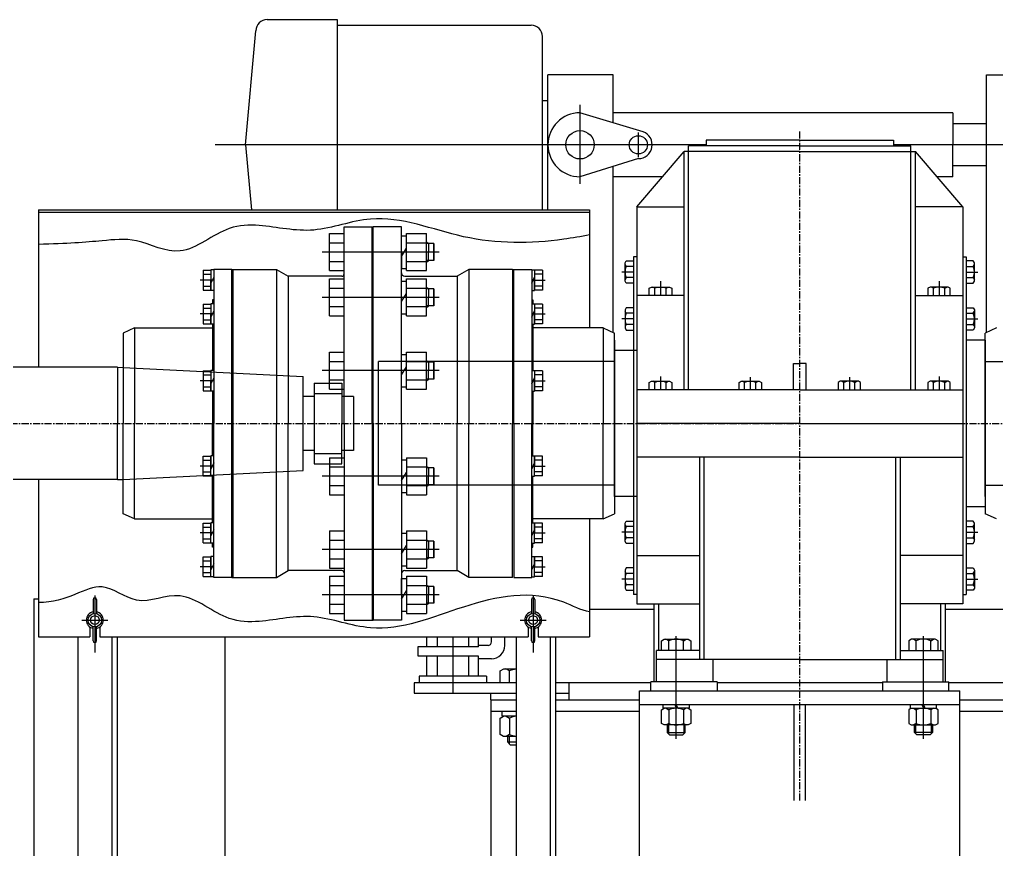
# Model space of a CAD drawing. Header units: millimetres. Extents: x 467 to 39028, y -12467 to 24298.
# Drawn here: x 16204 to 17073, y -623 to 115 of the extents above; entities that cross this region are included whole.
import ezdxf

# ---------------------------------------------------------------- set-up
doc = ezdxf.new("R2010")
doc.units = ezdxf.units.MM
doc.linetypes.add('CENTER', pattern=[50.8, 31.75, -6.35, 6.35, -6.35])
doc.layers.add('Bord', color=1, linetype='Continuous')
doc.layers.add('Cen', color=5, linetype='CENTER')

msp = doc.modelspace()

# ---------------------------------------------------------------- linework, layer by layer
at = {"layer": 'Bord'}
for p, q in [((16423.985, 115.296), (16486.162, 115.296)), ((16486.162, 115.296), (16486.162, -54.204)), ((16404.838, 3.796), (16413.985, 105.313)), ((16486.162, 110.296), (16658.838, 110.296)), ((16668.838, -54.204), (16668.838, 100.296)), ((16673.838, -54.204), (16673.838, 66.023)), ((16731.721, 66.023), (16673.838, 66.023)), ((16731.721, 23.427), (16731.721, 66.023)), ((16731.721, 32.296), (16731.721, 66.023)), ((17063.954, 66.023), (17121.837, 66.023)), ((17063.954, -163.376), (17063.954, 66.023)), ((16673.838, 43.023), (16668.838, 43.023)), ((16702.338, 39.494), (16702.338, -30.848)), ((16758.491, 15.346), (16702.338, 32.296)), ((17034.038, 32.296), (16731.721, 32.296)), ((17034.038, 32.296), (17034.038, 3.796)), ((17063.954, 22.546), (17034.038, 22.546)), ((17063.954, 3.796), (17063.954, 23.596)), ((16754.288, -7.229), (16754.288, 14.821)), ((16814.482, 3.796), (16377.584, 3.796)), ((16404.838, 3.796), (16410.064, -54.204)), ((16799.017, -214.204), (16799.017, 2.796)), ((16897.902, 2.796), (16799.017, 2.796)), ((16897.902, 7.796), (16814.482, 7.796)), ((16814.482, 7.796), (16814.482, 2.796)), ((16897.902, 7.796), (16981.322, 7.796)), ((16897.902, 2.796), (16996.787, 2.796)), ((16981.322, 7.796), (16981.322, 2.796)), ((17195.557, 3.796), (16981.322, 3.796)), ((16996.787, -214.204), (16996.787, 2.796)), ((17034.038, -24.704), (17034.038, 3.796)), ((16754.288, -8.504), (16702.338, -24.704)), ((16752.902, -51.43), (16795.017, -2.204)), ((16795.017, -214.204), (16795.017, -2.204)), ((16897.902, -2.204), (16795.017, -2.204)), ((16897.902, -2.204), (17000.787, -2.204)), ((17000.787, -214.204), (17000.787, -2.204)), ((17042.902, -51.43), (17000.787, -2.204)), ((16731.721, -163.316), (16731.721, -15.541)), ((17063.954, -14.954), (17034.038, -14.954)), ((16775.767, -24.704), (16731.721, -24.704)), ((17034.038, -24.704), (17020.037, -24.704)), ((16752.902, -51.43), (16752.902, -404.615)), ((16752.902, -51.43), (16795.017, -51.43)), ((17042.902, -51.43), (17000.787, -51.43)), ((17042.902, -51.43), (17042.902, -404.615)), ((16220.662, -54.204), (16710.846, -54.204)), ((16220.662, -54.204), (16220.662, -194.204)), ((16220.662, -56.204), (16710.846, -56.204)), ((16710.846, -54.204), (16710.846, -159.204)), ((16492.402, -69.185), (16518.402, -69.185)), ((16492.402, -244.204), (16492.402, -69.185)), ((16517.402, -81.185), (16517.402, -69.185)), ((16517.402, -114.185), (16517.402, -69.185)), ((16518.402, -244.204), (16518.402, -69.185)), ((16543.402, -69.185), (16518.402, -69.185)), ((16543.402, -244.204), (16543.402, -69.185)), ((16479.402, -75.185), (16492.402, -75.185)), ((16479.402, -108.185), (16479.402, -75.185)), ((16543.402, -91.685), (16543.402, -77.185)), ((16543.402, -77.185), (16547.902, -77.185)), ((16547.902, -75.185), (16565.902, -75.185)), ((16547.902, -108.185), (16547.902, -75.185)), ((16565.902, -108.185), (16565.902, -75.185)), ((16479.402, -83.435), (16492.402, -83.435)), ((16547.902, -83.435), (16565.902, -83.435)), ((16565.902, -82.685), (16567.402, -84.185)), ((16567.402, -84.185), (16565.902, -84.185)), ((16567.402, -84.185), (16567.402, -91.685)), ((16572.402, -84.185), (16567.402, -84.185)), ((16572.402, -84.185), (16572.402, -91.685)), ((16572.402, -91.685), (16572.402, -84.185)), ((16576.961, -91.685), (16472.838, -91.685)), ((16543.402, -95.479), (16547.902, -88.242)), ((16543.402, -91.685), (16543.402, -106.185)), ((16567.402, -99.185), (16567.402, -91.685)), ((16572.402, -99.185), (16572.402, -91.685)), ((16572.402, -91.685), (16572.402, -99.185)), ((16479.402, -99.935), (16492.402, -99.935)), ((16517.402, -244.204), (16517.402, -102.185)), ((16547.902, -99.935), (16565.902, -99.935)), ((16565.902, -100.685), (16567.402, -99.185)), ((16567.402, -99.185), (16565.902, -99.185)), ((16572.402, -99.185), (16567.402, -99.185)), ((16742.402, -101.376), (16743.499, -99.475)), ((16742.402, -117.475), (16742.402, -101.376)), ((16743.499, -104.45), (16742.402, -102.55)), ((16743.499, -99.475), (16749.902, -99.475)), ((16749.902, -95.817), (16749.902, -396.333)), ((16752.902, -95.817), (16749.902, -95.817)), ((17042.902, -95.817), (17045.902, -95.817)), ((17045.902, -95.817), (17045.902, -396.333)), ((17052.305, -99.475), (17045.902, -99.475)), ((17053.402, -101.376), (17052.305, -99.475)), ((17052.305, -104.45), (17053.402, -102.55)), ((17053.402, -117.475), (17053.402, -101.376)), ((16366.902, -107.885), (16366.902, -125.485)), ((16366.902, -107.885), (16373.902, -107.885)), ((16366.902, -111.425), (16373.902, -111.425)), ((16376.402, -107.585), (16373.902, -107.585)), ((16373.902, -107.585), (16373.902, -116.685)), ((16373.902, -107.885), (16373.902, -125.485)), ((16392.402, -107.185), (16376.402, -107.185)), ((16376.402, -107.185), (16376.402, -244.204)), ((16376.402, -107.185), (16376.402, -244.204)), ((16376.402, -107.585), (16376.402, -125.785)), ((16392.402, -107.185), (16393.402, -107.185)), ((16392.402, -244.204), (16392.402, -107.185)), ((16392.402, -107.185), (16392.402, -244.204)), ((16393.402, -107.185), (16432.402, -107.185)), ((16393.402, -107.185), (16393.402, -244.204)), ((16393.402, -244.204), (16393.402, -107.185)), ((16432.402, -107.185), (16442.794, -113.185)), ((16432.402, -107.185), (16432.402, -244.204)), ((16479.402, -108.185), (16492.402, -108.185)), ((16479.402, -108.185), (16492.402, -108.185)), ((16543.402, -106.185), (16547.902, -106.185)), ((16543.402, -106.185), (16547.902, -106.185)), ((16547.902, -108.185), (16565.902, -108.185)), ((16547.902, -108.185), (16565.902, -108.185)), ((16603.402, -107.185), (16593.01, -113.185)), ((16603.402, -107.185), (16603.402, -244.204)), ((16642.402, -107.185), (16603.402, -107.185)), ((16642.402, -107.185), (16642.402, -244.204)), ((16642.402, -107.201), (16643.402, -107.185)), ((16642.402, -107.185), (16642.402, -244.204)), ((16643.402, -244.204), (16643.402, -107.185)), ((16643.402, -107.185), (16659.402, -107.185)), ((16643.402, -107.185), (16659.402, -107.185)), ((16643.402, -244.204), (16643.402, -107.185)), ((16659.402, -107.185), (16659.402, -244.204)), ((16659.402, -107.185), (16659.402, -244.204)), ((16659.402, -107.585), (16659.402, -125.785)), ((16659.402, -107.585), (16661.902, -107.585)), ((16661.902, -107.585), (16661.902, -116.685)), ((16668.902, -107.885), (16661.902, -107.885)), ((16661.902, -107.885), (16661.902, -125.485)), ((16668.902, -111.425), (16661.902, -111.425)), ((16668.902, -107.885), (16668.902, -125.485)), ((16749.902, -109.425), (16739.584, -109.425)), ((16749.902, -104.45), (16743.499, -104.45)), ((17045.902, -104.45), (17052.305, -104.45)), ((17045.902, -109.425), (17056.22, -109.425)), ((16376.402, -116.685), (16364.391, -116.685)), ((16376.402, -113.971), (16373.902, -119.399)), ((16373.902, -125.785), (16373.902, -116.685)), ((16490.402, -113.185), (16442.794, -113.185)), ((16442.794, -113.185), (16442.794, -244.204)), ((16479.402, -115.494), (16492.402, -115.494)), ((16479.402, -148.494), (16479.402, -115.494)), ((16543.402, -117.494), (16547.902, -117.494)), ((16546.402, -113.185), (16593.01, -113.185)), ((16547.902, -115.494), (16565.902, -115.494)), ((16547.902, -148.494), (16547.902, -115.494)), ((16565.902, -148.494), (16565.902, -115.494)), ((16593.01, -113.185), (16593.01, -244.204)), ((16659.402, -119.399), (16661.902, -113.971)), ((16659.402, -116.685), (16671.413, -116.685)), ((16661.902, -125.785), (16661.902, -116.685)), ((16743.499, -114.4), (16742.402, -116.301)), ((16743.499, -119.375), (16742.402, -117.475)), ((16749.902, -114.4), (16743.499, -114.4)), ((16749.902, -119.375), (16743.499, -119.375)), ((16773.959, -117.553), (16773.959, -130.298)), ((17021.845, -117.553), (17021.845, -130.298)), ((17045.902, -114.4), (17052.305, -114.4)), ((17045.902, -119.375), (17052.305, -119.375)), ((17052.305, -114.4), (17053.402, -116.301)), ((17052.305, -119.375), (17053.402, -117.475)), ((16366.902, -121.946), (16373.902, -121.946)), ((16366.902, -125.485), (16373.902, -125.485)), ((16376.402, -125.785), (16373.902, -125.785)), ((16479.402, -123.744), (16492.402, -123.744)), ((16543.402, -135.787), (16547.902, -128.55)), ((16547.902, -123.744), (16565.902, -123.744)), ((16565.902, -122.994), (16567.402, -124.494)), ((16567.402, -124.494), (16565.902, -124.494)), ((16567.402, -124.494), (16567.402, -131.994)), ((16572.402, -124.494), (16567.402, -124.494)), ((16572.402, -124.494), (16572.402, -131.994)), ((16572.402, -131.994), (16572.402, -124.494)), ((16659.402, -125.785), (16661.902, -125.785)), ((16668.902, -121.946), (16661.902, -121.946)), ((16668.902, -125.485), (16661.902, -125.485)), ((16795.017, -130.298), (16752.902, -130.298)), ((16764.009, -123.895), (16765.91, -122.798)), ((16764.009, -130.298), (16764.009, -123.895)), ((16765.91, -122.798), (16782.009, -122.798)), ((16768.984, -123.895), (16767.084, -122.798)), ((16768.984, -130.298), (16768.984, -123.895)), ((16778.934, -123.895), (16780.835, -122.798)), ((16778.934, -130.298), (16778.934, -123.895)), ((16782.009, -122.798), (16783.909, -123.895)), ((16783.909, -123.895), (16783.909, -130.298)), ((17000.787, -130.298), (17042.902, -130.298)), ((17013.795, -122.798), (17011.895, -123.895)), ((17011.895, -123.895), (17011.895, -130.298)), ((17029.894, -122.798), (17013.795, -122.798)), ((17016.87, -123.895), (17014.969, -122.798)), ((17016.87, -130.298), (17016.87, -123.895)), ((17026.82, -123.895), (17028.72, -122.798)), ((17026.82, -130.298), (17026.82, -123.895)), ((17031.795, -123.895), (17029.894, -122.798)), ((17031.795, -130.298), (17031.795, -123.895)), ((16366.902, -137.961), (16366.902, -155.561)), ((16366.902, -137.961), (16373.902, -137.961)), ((16376.402, -137.661), (16373.902, -137.661)), ((16373.902, -137.661), (16373.902, -146.761)), ((16373.902, -137.961), (16373.902, -155.561)), ((16376.402, -134.185), (16375.402, -134.185)), ((16375.402, -134.185), (16375.402, -137.661)), ((16376.402, -134.185), (16375.402, -134.185)), ((16375.402, -134.185), (16375.402, -137.661)), ((16376.402, -137.661), (16376.402, -155.861)), ((16576.961, -131.994), (16472.838, -131.994)), ((16516.255, -131.994), (16487.465, -131.994)), ((16567.402, -139.494), (16567.402, -131.994)), ((16572.402, -139.494), (16572.402, -131.994)), ((16572.402, -131.994), (16572.402, -139.494)), ((16659.402, -134.185), (16660.402, -134.185)), ((16659.402, -134.185), (16660.402, -134.185)), ((16659.402, -137.661), (16659.402, -155.861)), ((16659.402, -137.661), (16661.902, -137.661)), ((16660.402, -134.185), (16660.402, -137.661)), ((16660.402, -134.185), (16660.402, -137.661)), ((16661.902, -137.661), (16661.902, -146.761)), ((16668.902, -137.961), (16661.902, -137.961)), ((16661.902, -137.961), (16661.902, -155.561)), ((16668.902, -137.961), (16668.902, -155.561)), ((16376.402, -146.761), (16364.391, -146.761)), ((16366.902, -141.501), (16373.902, -141.501)), ((16376.402, -144.047), (16373.902, -149.475)), ((16373.902, -155.861), (16373.902, -146.761)), ((16479.402, -140.244), (16492.402, -140.244)), ((16543.402, -146.494), (16547.902, -146.494)), ((16547.902, -140.244), (16565.902, -140.244)), ((16565.902, -140.994), (16567.402, -139.494)), ((16567.402, -139.494), (16565.902, -139.494)), ((16572.402, -139.494), (16567.402, -139.494)), ((16659.402, -149.475), (16661.902, -144.047)), ((16659.402, -146.761), (16671.413, -146.761)), ((16668.902, -141.501), (16661.902, -141.501)), ((16661.902, -155.861), (16661.902, -146.761)), ((16743.499, -141.221), (16742.402, -143.121)), ((16742.402, -143.121), (16742.402, -159.22)), ((16743.499, -146.196), (16742.402, -144.295)), ((16749.902, -141.221), (16743.499, -141.221)), ((16749.902, -146.196), (16743.499, -146.196)), ((17045.902, -141.221), (17052.305, -141.221)), ((17045.902, -146.196), (17052.305, -146.196)), ((17052.305, -141.221), (17053.402, -143.121)), ((17052.305, -146.196), (17053.402, -144.295)), ((17053.402, -143.121), (17053.402, -159.22)), ((16366.902, -152.022), (16373.902, -152.022)), ((16366.902, -155.561), (16373.902, -155.561)), ((16376.402, -155.861), (16373.902, -155.861)), ((16375.402, -155.861), (16375.402, -197.204)), ((16375.402, -155.861), (16375.402, -197.204)), ((16479.402, -148.494), (16492.402, -148.494)), ((16547.902, -148.494), (16565.902, -148.494)), ((16659.402, -155.861), (16661.902, -155.861)), ((16660.402, -155.861), (16660.402, -197.204)), ((16660.402, -155.861), (16660.402, -197.204)), ((16668.902, -152.022), (16661.902, -152.022)), ((16668.902, -155.561), (16661.902, -155.561)), ((16749.902, -151.171), (16739.584, -151.171)), ((16743.499, -156.146), (16742.402, -158.046)), ((16749.902, -156.146), (16743.499, -156.146)), ((17045.902, -151.171), (17056.22, -151.171)), ((17045.902, -156.146), (17052.305, -156.146)), ((17052.305, -156.146), (17053.402, -158.046)), ((16305.902, -159.204), (16295.902, -163.867)), ((16295.902, -163.867), (16295.902, -244.204)), ((16305.902, -159.204), (16305.902, -244.204)), ((16305.902, -159.204), (16375.402, -159.204)), ((16722.902, -159.204), (16660.402, -159.204)), ((16722.902, -159.204), (16722.902, -244.204)), ((16722.902, -159.204), (16732.902, -163.867)), ((16732.902, -244.204), (16732.902, -163.867)), ((16742.402, -159.22), (16743.499, -161.121)), ((16743.499, -161.121), (16749.902, -161.121)), ((17052.305, -161.121), (17045.902, -161.121)), ((17053.402, -159.22), (17052.305, -161.121)), ((17072.902, -159.204), (17062.902, -163.867)), ((17062.902, -244.204), (17062.902, -163.867)), ((16732.902, -170.06), (16732.902, -318.348)), ((17062.902, -170.06), (17045.902, -170.06)), ((17062.902, -170.06), (17062.902, -318.348)), ((16479.402, -213.704), (16479.402, -180.704)), ((16479.402, -180.704), (16492.402, -180.704)), ((16547.902, -213.704), (16547.902, -180.704)), ((16547.902, -180.704), (16565.902, -180.704)), ((16565.902, -213.704), (16565.902, -180.704)), ((16732.902, -309.204), (16732.902, -179.204)), ((16752.902, -179.204), (16732.902, -179.204)), ((16732.902, -309.204), (16732.902, -179.204)), ((17062.902, -309.204), (17062.902, -179.204)), ((16479.402, -188.954), (16492.402, -188.954)), ((16522.902, -299.204), (16522.902, -189.204)), ((16732.902, -189.204), (16522.902, -189.204)), ((16522.902, -299.204), (16522.902, -189.204)), ((16543.402, -182.704), (16547.902, -182.704)), ((16547.902, -188.954), (16565.902, -188.954)), ((16565.902, -188.204), (16567.402, -189.704)), ((16567.402, -189.704), (16565.902, -189.704)), ((16572.402, -189.704), (16567.402, -189.704)), ((16567.402, -189.704), (16567.402, -197.204)), ((16572.402, -197.204), (16572.402, -189.704)), ((16572.402, -189.704), (16572.402, -197.204)), ((16892.191, -214.204), (16892.191, -190.754)), ((16892.191, -190.754), (16897.902, -190.754)), ((16903.613, -190.754), (16897.902, -190.754)), ((16903.613, -214.204), (16903.613, -190.754)), ((17062.902, -189.204), (17272.902, -189.204)), ((16290.902, -194.204), (16190.902, -194.204)), ((16290.902, -194.204), (16295.902, -194.454)), ((16290.902, -194.204), (16290.902, -244.204)), ((16290.902, -194.204), (16290.902, -244.204)), ((16295.902, -194.454), (16455.902, -202.454)), ((16366.902, -197.504), (16366.902, -215.104)), ((16366.902, -197.504), (16373.902, -197.504)), ((16376.402, -197.204), (16373.902, -197.204)), ((16373.902, -197.204), (16373.902, -206.304)), ((16373.902, -197.504), (16373.902, -215.104)), ((16376.402, -197.204), (16376.402, -215.404)), ((16576.961, -197.204), (16472.838, -197.204)), ((16516.255, -197.204), (16487.465, -197.204)), ((16543.402, -200.997), (16547.902, -193.76)), ((16567.402, -204.704), (16567.402, -197.204)), ((16572.402, -197.204), (16572.402, -204.704)), ((16572.402, -204.704), (16572.402, -197.204)), ((16659.402, -197.204), (16659.402, -215.404)), ((16659.402, -197.204), (16661.902, -197.204)), ((16661.902, -197.204), (16661.902, -206.304)), ((16668.902, -197.504), (16661.902, -197.504)), ((16661.902, -197.504), (16661.902, -215.104)), ((16668.902, -197.504), (16668.902, -215.104)), ((16376.402, -206.304), (16364.391, -206.304)), ((16366.902, -201.043), (16373.902, -201.043)), ((16376.402, -203.59), (16373.902, -209.018)), ((16373.902, -215.404), (16373.902, -206.304)), ((16455.902, -285.954), (16455.902, -202.454)), ((16465.902, -208.204), (16465.902, -280.204)), ((16465.902, -208.204), (16490.347, -208.204)), ((16479.402, -205.454), (16492.402, -205.454)), ((16490.347, -208.204), (16490.347, -244.204)), ((16547.902, -205.454), (16565.902, -205.454)), ((16567.402, -204.704), (16565.902, -204.704)), ((16565.902, -206.204), (16567.402, -204.704)), ((16572.402, -204.704), (16567.402, -204.704)), ((16659.402, -209.018), (16661.902, -203.59)), ((16659.402, -206.304), (16671.413, -206.304)), ((16668.902, -201.043), (16661.902, -201.043)), ((16661.902, -215.404), (16661.902, -206.304)), ((16764.009, -207.801), (16765.91, -206.704)), ((16764.009, -214.204), (16764.009, -207.801)), ((16765.91, -206.704), (16782.009, -206.704)), ((16768.984, -207.801), (16767.084, -206.704)), ((16768.984, -214.204), (16768.984, -207.801)), ((16773.959, -202.334), (16773.959, -214.204)), ((16778.934, -207.801), (16780.835, -206.704)), ((16778.934, -214.204), (16778.934, -207.801)), ((16782.009, -206.704), (16783.909, -207.801)), ((16783.909, -207.801), (16783.909, -214.204)), ((16843.827, -207.801), (16845.728, -206.704)), ((16843.827, -214.204), (16843.827, -207.801)), ((16845.728, -206.704), (16861.827, -206.704)), ((16848.802, -207.801), (16846.902, -206.704)), ((16848.802, -214.204), (16848.802, -207.801)), ((16853.777, -203.036), (16853.777, -214.204)), ((16858.752, -207.801), (16860.653, -206.704)), ((16858.752, -214.204), (16858.752, -207.801)), ((16861.827, -206.704), (16863.727, -207.801)), ((16863.727, -207.801), (16863.727, -214.204)), ((16933.977, -206.704), (16932.077, -207.801)), ((16932.077, -207.801), (16932.077, -214.204)), ((16950.076, -206.704), (16933.977, -206.704)), ((16937.052, -207.801), (16935.151, -206.704)), ((16937.052, -214.204), (16937.052, -207.801)), ((16942.027, -203.036), (16942.027, -214.204)), ((16947.002, -207.801), (16948.902, -206.704)), ((16947.002, -214.204), (16947.002, -207.801)), ((16951.977, -207.801), (16950.076, -206.704)), ((16951.977, -214.204), (16951.977, -207.801)), ((17013.795, -206.704), (17011.895, -207.801)), ((17011.895, -207.801), (17011.895, -214.204)), ((17029.894, -206.704), (17013.795, -206.704)), ((17016.87, -207.801), (17014.969, -206.704)), ((17016.87, -214.204), (17016.87, -207.801)), ((17021.845, -202.334), (17021.845, -214.204)), ((17026.82, -207.801), (17028.72, -206.704)), ((17026.82, -214.204), (17026.82, -207.801)), ((17031.795, -207.801), (17029.894, -206.704)), ((17031.795, -214.204), (17031.795, -207.801)), ((16366.902, -211.564), (16373.902, -211.564)), ((16366.902, -215.104), (16373.902, -215.104)), ((16376.402, -215.404), (16373.902, -215.404)), ((16375.402, -215.404), (16375.402, -244.204)), ((16375.402, -215.404), (16375.402, -244.204)), ((16479.402, -213.704), (16492.402, -213.704)), ((16543.402, -211.704), (16547.902, -211.704)), ((16547.902, -213.704), (16565.902, -213.704)), ((16659.402, -215.404), (16661.902, -215.404)), ((16660.402, -215.404), (16660.402, -244.204)), ((16660.402, -215.404), (16660.402, -244.204)), ((16668.902, -211.564), (16661.902, -211.564)), ((16668.902, -215.104), (16661.902, -215.104)), ((16897.902, -214.204), (16752.902, -214.204)), ((16897.902, -214.204), (17042.902, -214.204)), ((16465.902, -220.204), (16455.902, -220.204)), ((16465.902, -217.435), (16490.347, -217.435)), ((16500.902, -220.204), (16490.347, -220.204)), ((16500.902, -220.204), (16500.902, -268.204)), ((16290.902, -294.204), (16290.902, -244.204)), ((16290.902, -294.204), (16290.902, -244.204)), ((16295.902, -324.541), (16295.902, -244.204)), ((16305.902, -329.204), (16305.902, -244.204)), ((16375.402, -273.004), (16375.402, -244.204)), ((16375.402, -273.004), (16375.402, -244.204)), ((16376.402, -381.222), (16376.402, -244.204)), ((16376.402, -381.222), (16376.402, -244.204)), ((16392.402, -244.204), (16392.402, -381.222)), ((16392.402, -381.222), (16392.402, -244.204)), ((16393.402, -381.222), (16393.402, -244.204)), ((16393.402, -244.204), (16393.402, -381.222)), ((16432.402, -381.222), (16432.402, -244.204)), ((16442.794, -375.222), (16442.794, -244.204)), ((16490.347, -280.204), (16490.347, -244.204)), ((16492.402, -244.204), (16492.402, -419.222)), ((16517.402, -244.204), (16517.402, -386.222)), ((16518.402, -244.204), (16518.402, -419.222)), ((16543.402, -244.204), (16543.402, -419.222)), ((16593.01, -375.222), (16593.01, -244.204)), ((16603.402, -381.222), (16603.402, -244.204)), ((16642.402, -381.222), (16642.402, -244.204)), ((16642.402, -381.222), (16642.402, -244.204)), ((16643.402, -244.204), (16643.402, -381.222)), ((16643.402, -244.204), (16643.402, -381.222)), ((16659.402, -381.222), (16659.402, -244.204)), ((16659.402, -381.222), (16659.402, -244.204)), ((16660.402, -273.004), (16660.402, -244.204)), ((16660.402, -273.004), (16660.402, -244.204)), ((16722.902, -329.204), (16722.902, -244.204)), ((16732.902, -244.204), (16732.902, -324.541)), ((16897.902, -244.204), (16752.902, -244.204)), ((16897.902, -244.204), (17042.902, -244.204)), ((17062.902, -244.204), (17062.902, -324.541)), ((16465.902, -268.204), (16455.902, -268.204)), ((16500.902, -268.204), (16490.347, -268.204)), ((16366.902, -273.304), (16373.902, -273.304)), ((16366.902, -290.904), (16366.902, -273.304)), ((16366.902, -276.843), (16373.902, -276.843)), ((16373.902, -273.004), (16373.902, -282.104)), ((16376.402, -273.004), (16373.902, -273.004)), ((16373.902, -290.904), (16373.902, -273.304)), ((16376.402, -291.204), (16376.402, -273.004)), ((16465.902, -270.972), (16490.347, -270.972)), ((16479.402, -274.704), (16492.402, -274.704)), ((16479.402, -274.704), (16479.402, -307.704)), ((16543.402, -276.704), (16547.902, -276.704)), ((16547.902, -274.704), (16565.902, -274.704)), ((16547.902, -274.704), (16547.902, -307.704)), ((16565.902, -274.704), (16565.902, -307.704)), ((16659.402, -273.004), (16661.902, -273.004)), ((16659.402, -291.204), (16659.402, -273.004)), ((16661.902, -273.004), (16661.902, -282.104)), ((16661.902, -290.904), (16661.902, -273.304)), ((16668.902, -273.304), (16661.902, -273.304)), ((16668.902, -276.843), (16661.902, -276.843)), ((16668.902, -290.904), (16668.902, -273.304)), ((16897.902, -274.204), (16752.902, -274.204)), ((16808.646, -274.374), (16808.646, -454.204)), ((16812.646, -274.374), (16812.646, -454.204)), ((16897.902, -274.204), (17042.902, -274.204)), ((16983.158, -274.374), (16983.158, -454.204)), ((16987.158, -274.374), (16987.158, -454.204)), ((16295.902, -293.954), (16455.902, -285.954)), ((16376.402, -282.104), (16364.391, -282.104)), ((16376.402, -279.39), (16373.902, -284.818)), ((16373.902, -291.204), (16373.902, -282.104)), ((16465.902, -280.204), (16490.347, -280.204)), ((16479.402, -282.954), (16492.402, -282.954)), ((16547.902, -282.954), (16565.902, -282.954)), ((16565.902, -282.204), (16567.402, -283.704)), ((16567.402, -283.704), (16565.902, -283.704)), ((16572.402, -283.704), (16567.402, -283.704)), ((16567.402, -283.704), (16567.402, -291.204)), ((16572.402, -283.704), (16572.402, -291.204)), ((16572.402, -291.204), (16572.402, -283.704)), ((16659.402, -284.818), (16661.902, -279.39)), ((16659.402, -282.104), (16671.413, -282.104)), ((16661.902, -291.204), (16661.902, -282.104)), ((16290.902, -294.204), (16190.902, -294.204)), ((16220.662, -294.204), (16220.662, -434.271)), ((16290.902, -294.204), (16295.902, -293.954)), ((16366.902, -287.364), (16373.902, -287.364)), ((16366.902, -290.904), (16373.902, -290.904)), ((16376.402, -291.204), (16373.902, -291.204)), ((16375.402, -332.546), (16375.402, -291.204)), ((16375.402, -332.546), (16375.402, -291.204)), ((16576.961, -291.204), (16472.838, -291.204)), ((16516.255, -291.204), (16487.465, -291.204)), ((16543.402, -294.997), (16547.902, -287.76)), ((16567.402, -298.704), (16567.402, -291.204)), ((16572.402, -298.704), (16572.402, -291.204)), ((16572.402, -291.204), (16572.402, -298.704)), ((16659.402, -291.204), (16661.902, -291.204)), ((16660.402, -332.546), (16660.402, -291.204)), ((16660.402, -332.546), (16660.402, -291.204)), ((16668.902, -287.364), (16661.902, -287.364)), ((16668.902, -290.904), (16661.902, -290.904)), ((16479.402, -299.454), (16492.402, -299.454)), ((16732.902, -299.204), (16522.902, -299.204)), ((16547.902, -299.454), (16565.902, -299.454)), ((16565.902, -300.204), (16567.402, -298.704)), ((16567.402, -298.704), (16565.902, -298.704)), ((16572.402, -298.704), (16567.402, -298.704)), ((17062.902, -299.204), (17272.902, -299.204)), ((16479.402, -307.704), (16492.402, -307.704)), ((16543.402, -305.704), (16547.902, -305.704)), ((16547.902, -307.704), (16565.902, -307.704)), ((16752.902, -309.204), (16732.902, -309.204)), ((17062.902, -318.348), (17045.902, -318.348)), ((16305.902, -329.204), (16295.902, -324.541)), ((16305.902, -329.204), (16375.402, -329.204)), ((16722.902, -329.204), (16660.402, -329.204)), ((16710.846, -329.204), (16710.846, -434.271)), ((16722.902, -329.204), (16732.902, -324.541)), ((17072.902, -329.204), (17062.902, -324.541)), ((16366.902, -332.846), (16373.902, -332.846)), ((16366.902, -350.446), (16366.902, -332.846)), ((16366.902, -336.385), (16373.902, -336.385)), ((16373.902, -332.546), (16373.902, -341.646)), ((16376.402, -332.546), (16373.902, -332.546)), ((16373.902, -350.446), (16373.902, -332.846)), ((16376.402, -338.932), (16373.902, -344.36)), ((16376.402, -350.746), (16376.402, -332.546)), ((16659.402, -332.546), (16661.902, -332.546)), ((16659.402, -350.746), (16659.402, -332.546)), ((16659.402, -344.36), (16661.902, -338.932)), ((16661.902, -332.546), (16661.902, -341.646)), ((16661.902, -350.446), (16661.902, -332.846)), ((16668.902, -332.846), (16661.902, -332.846)), ((16668.902, -336.385), (16661.902, -336.385)), ((16668.902, -350.446), (16668.902, -332.846)), ((16742.402, -332.93), (16743.499, -331.029)), ((16742.402, -349.028), (16742.402, -332.93)), ((16743.499, -336.004), (16742.402, -334.103)), ((16743.499, -331.029), (16749.902, -331.029)), ((16749.902, -336.004), (16743.499, -336.004)), ((17052.305, -331.029), (17045.902, -331.029)), ((17045.902, -336.004), (17052.305, -336.004)), ((17053.402, -332.93), (17052.305, -331.029)), ((17052.305, -336.004), (17053.402, -334.103)), ((17053.402, -349.028), (17053.402, -332.93)), ((16376.402, -341.646), (16364.391, -341.646)), ((16366.902, -346.906), (16373.902, -346.906)), ((16373.902, -350.746), (16373.902, -341.646)), ((16479.402, -339.913), (16479.402, -372.913)), ((16479.402, -339.913), (16492.402, -339.913)), ((16543.402, -341.913), (16547.902, -341.913)), ((16547.902, -339.913), (16547.902, -372.913)), ((16547.902, -339.913), (16565.902, -339.913)), ((16565.902, -339.913), (16565.902, -372.913)), ((16565.902, -347.413), (16567.402, -348.913)), ((16659.402, -341.646), (16671.413, -341.646)), ((16661.902, -350.746), (16661.902, -341.646)), ((16668.902, -346.906), (16661.902, -346.906)), ((16749.902, -340.979), (16739.584, -340.979)), ((16743.499, -345.954), (16742.402, -347.855)), ((16749.902, -345.954), (16743.499, -345.954)), ((17045.902, -340.979), (17056.22, -340.979)), ((17045.902, -345.954), (17052.305, -345.954)), ((17052.305, -345.954), (17053.402, -347.855)), ((16366.902, -350.446), (16373.902, -350.446)), ((16376.402, -350.746), (16373.902, -350.746)), ((16375.402, -354.222), (16375.402, -350.746)), ((16375.402, -354.222), (16375.402, -350.746)), ((16376.402, -354.222), (16375.402, -354.222)), ((16376.402, -354.222), (16375.402, -354.222)), ((16479.402, -348.163), (16492.402, -348.163)), ((16543.402, -360.207), (16547.902, -352.97)), ((16547.902, -348.163), (16565.902, -348.163)), ((16567.402, -348.913), (16565.902, -348.913)), ((16567.402, -348.913), (16567.402, -356.413)), ((16572.402, -348.913), (16567.402, -348.913)), ((16572.402, -356.413), (16572.402, -348.913)), ((16572.402, -348.913), (16572.402, -356.413)), ((16659.402, -350.746), (16661.902, -350.746)), ((16659.402, -354.222), (16660.402, -354.222)), ((16659.402, -354.222), (16660.402, -354.222)), ((16660.402, -354.222), (16660.402, -350.746)), ((16660.402, -354.222), (16660.402, -350.746)), ((16668.902, -350.446), (16661.902, -350.446)), ((16743.499, -350.929), (16742.402, -349.028)), ((16749.902, -350.929), (16743.499, -350.929)), ((17045.902, -350.929), (17052.305, -350.929)), ((17052.305, -350.929), (17053.402, -349.028)), ((16366.902, -362.922), (16373.902, -362.922)), ((16366.902, -380.522), (16366.902, -362.922)), ((16376.402, -362.622), (16373.902, -362.622)), ((16373.902, -362.622), (16373.902, -371.722)), ((16373.902, -380.522), (16373.902, -362.922)), ((16376.402, -380.822), (16376.402, -362.622)), ((16576.961, -356.413), (16472.838, -356.413)), ((16479.402, -364.663), (16492.402, -364.663)), ((16516.255, -356.413), (16487.465, -356.413)), ((16547.902, -364.663), (16565.902, -364.663)), ((16567.402, -363.913), (16565.902, -363.913)), ((16565.902, -365.413), (16567.402, -363.913)), ((16567.402, -363.913), (16567.402, -356.413)), ((16572.402, -363.913), (16567.402, -363.913)), ((16572.402, -356.413), (16572.402, -363.913)), ((16572.402, -363.913), (16572.402, -356.413)), ((16659.402, -380.822), (16659.402, -362.622)), ((16659.402, -362.622), (16661.902, -362.622)), ((16661.902, -362.622), (16661.902, -371.722)), ((16661.902, -380.522), (16661.902, -362.922)), ((16668.902, -362.922), (16661.902, -362.922)), ((16668.902, -380.522), (16668.902, -362.922)), ((16752.902, -361.852), (16808.646, -361.852)), ((17042.902, -361.852), (16987.158, -361.852)), ((16376.402, -371.722), (16364.391, -371.722)), ((16366.902, -366.462), (16373.902, -366.462)), ((16376.402, -369.008), (16373.902, -374.436)), ((16373.902, -380.822), (16373.902, -371.722)), ((16479.402, -372.913), (16492.402, -372.913)), ((16543.402, -370.913), (16547.902, -370.913)), ((16547.902, -372.913), (16565.902, -372.913)), ((16659.402, -374.436), (16661.902, -369.008)), ((16659.402, -371.722), (16671.413, -371.722)), ((16668.902, -366.462), (16661.902, -366.462)), ((16661.902, -380.822), (16661.902, -371.722)), ((16743.499, -372.774), (16742.402, -374.675)), ((16749.902, -372.774), (16743.499, -372.774)), ((17045.902, -372.774), (17052.305, -372.774)), ((17052.305, -372.774), (17053.402, -374.675)), ((16366.902, -376.982), (16373.902, -376.982)), ((16366.902, -380.522), (16373.902, -380.522)), ((16376.402, -380.822), (16373.902, -380.822)), ((16392.402, -381.222), (16376.402, -381.222)), ((16392.402, -381.222), (16393.402, -381.222)), ((16393.402, -381.222), (16432.402, -381.222)), ((16432.402, -381.222), (16442.794, -375.222)), ((16490.402, -375.222), (16442.794, -375.222)), ((16479.402, -380.222), (16479.402, -413.222)), ((16479.402, -380.222), (16492.402, -380.222)), ((16479.402, -380.222), (16492.402, -380.222)), ((16517.402, -374.222), (16517.402, -419.222)), ((16543.402, -382.222), (16547.902, -382.222)), ((16543.402, -396.722), (16543.402, -382.222)), ((16543.402, -382.222), (16547.902, -382.222)), ((16546.402, -375.222), (16593.01, -375.222)), ((16547.902, -380.222), (16547.902, -413.222)), ((16547.902, -380.222), (16565.902, -380.222)), ((16547.902, -380.222), (16565.902, -380.222)), ((16565.902, -380.222), (16565.902, -413.222)), ((16603.402, -381.222), (16593.01, -375.222)), ((16642.402, -381.222), (16603.402, -381.222)), ((16643.402, -381.222), (16659.402, -381.222)), ((16659.402, -380.822), (16661.902, -380.822)), ((16668.902, -376.982), (16661.902, -376.982)), ((16668.902, -380.522), (16661.902, -380.522)), ((16742.402, -374.675), (16742.402, -390.773)), ((16743.499, -377.749), (16742.402, -375.848)), ((16749.902, -377.749), (16743.499, -377.749)), ((17045.902, -377.749), (17052.305, -377.749)), ((17052.305, -377.749), (17053.402, -375.848)), ((17053.402, -374.675), (17053.402, -390.773)), ((16479.402, -388.472), (16492.402, -388.472)), ((16479.402, -388.472), (16492.402, -388.472)), ((16547.902, -388.472), (16565.902, -388.472)), ((16547.902, -388.472), (16565.902, -388.472)), ((16565.902, -387.722), (16567.402, -389.222)), ((16565.902, -387.722), (16567.402, -389.222)), ((16567.402, -389.222), (16565.902, -389.222)), ((16567.402, -389.222), (16565.902, -389.222)), ((16567.402, -389.222), (16567.402, -396.722)), ((16572.402, -389.222), (16567.402, -389.222)), ((16572.402, -389.222), (16567.402, -389.222)), ((16572.402, -396.722), (16572.402, -389.222)), ((16572.402, -389.222), (16572.402, -396.722)), ((16749.902, -382.724), (16739.584, -382.724)), ((16743.499, -387.699), (16742.402, -389.6)), ((16742.402, -390.773), (16743.499, -392.674)), ((16749.902, -387.699), (16743.499, -387.699)), ((17045.902, -382.724), (17056.22, -382.724)), ((17045.902, -387.699), (17052.305, -387.699)), ((17052.305, -387.699), (17053.402, -389.6)), ((17053.402, -390.773), (17052.305, -392.674)), ((16270.662, -397.407), (16270.662, -448.153)), ((16576.961, -396.722), (16472.838, -396.722)), ((16543.402, -400.515), (16547.902, -393.278)), ((16543.402, -396.722), (16543.402, -411.222)), ((16567.402, -404.222), (16567.402, -396.722)), ((16572.402, -396.722), (16572.402, -404.222)), ((16572.402, -404.222), (16572.402, -396.722)), ((16660.662, -397.407), (16660.662, -448.153)), ((16743.499, -392.674), (16749.902, -392.674)), ((16752.902, -396.333), (16749.902, -396.333)), ((17042.902, -396.333), (17045.902, -396.333)), ((17052.305, -392.674), (17045.902, -392.674)), ((16216.402, -400.204), (16216.402, -974.204)), ((16216.402, -400.204), (16220.662, -400.204)), ((16269.162, -400.771), (16269.162, -413.462)), ((16270.662, -407.571), (16270.662, -430.971)), ((16272.162, -400.771), (16272.162, -413.462)), ((16479.402, -404.972), (16492.402, -404.972)), ((16517.402, -407.222), (16517.402, -419.222)), ((16547.902, -404.972), (16565.902, -404.972)), ((16567.402, -404.222), (16565.902, -404.222)), ((16565.902, -405.722), (16567.402, -404.222)), ((16572.402, -404.222), (16567.402, -404.222)), ((16659.162, -400.771), (16659.162, -413.462)), ((16660.662, -407.571), (16660.662, -430.971)), ((16662.162, -400.771), (16662.162, -413.462)), ((16752.902, -404.615), (16808.646, -404.615)), ((16768.373, -474.204), (16768.373, -404.615)), ((16772.373, -446.204), (16772.373, -404.615)), ((17042.902, -404.615), (16987.158, -404.615)), ((17023.431, -446.204), (17023.431, -404.615)), ((17027.431, -474.204), (17027.431, -404.615)), ((16479.402, -413.222), (16492.402, -413.222)), ((16543.402, -411.222), (16547.902, -411.222)), ((16547.902, -413.222), (16565.902, -413.222)), ((16710.846, -409.585), (16768.373, -409.585)), ((17027.431, -409.585), (17082.958, -409.585)), ((16258.962, -419.271), (16282.362, -419.271)), ((16263.162, -419.271), (16278.162, -419.271)), ((16266.162, -425.271), (16266.162, -434.271)), ((16269.162, -437.771), (16269.162, -425.081)), ((16272.162, -437.771), (16272.162, -425.081)), ((16275.162, -425.271), (16275.162, -434.271)), ((16492.402, -419.222), (16518.402, -419.222)), ((16543.402, -419.222), (16518.402, -419.222)), ((16648.962, -419.271), (16672.362, -419.271)), ((16653.162, -419.271), (16668.162, -419.271)), ((16656.162, -425.271), (16656.162, -434.271)), ((16659.162, -437.771), (16659.162, -425.081)), ((16662.162, -437.771), (16662.162, -425.081)), ((16665.162, -425.271), (16665.162, -434.271)), ((16220.662, -434.271), (16245.662, -434.271)), ((16220.662, -434.271), (16266.162, -434.271)), ((16225.662, -434.271), (16266.162, -434.271)), ((16255.662, -434.271), (16255.662, -974.204)), ((16275.162, -434.271), (16656.162, -434.271)), ((16285.662, -434.271), (16285.662, -967.587)), ((16290.662, -434.271), (16290.662, -960.97)), ((16386.402, -434.271), (16386.402, -974.204)), ((16566.18, -442.931), (16566.18, -434.271)), ((16575.105, -434.271), (16575.105, -442.931)), ((16589.13, -434.271), (16589.13, -484.204)), ((16603.155, -434.271), (16603.155, -442.931)), ((16612.08, -442.931), (16612.08, -434.271)), ((16623.5, -438.701), (16623.5, -434.271)), ((16635.5, -441.701), (16635.5, -434.271)), ((16645.662, -434.271), (16645.662, -974.204)), ((16665.162, -434.271), (16710.662, -434.271)), ((16675.662, -434.271), (16675.662, -974.204)), ((16680.662, -434.271), (16680.662, -974.204)), ((16685.846, -434.271), (16710.846, -434.271)), ((16787.902, -524.939), (16787.902, -433.453)), ((17007.902, -524.939), (17007.902, -433.453)), ((16558.213, -451.204), (16558.213, -442.804)), ((16612.08, -442.931), (16558.213, -442.931)), ((16612.08, -442.931), (16566.18, -442.931)), ((16620.5, -441.701), (16612.08, -441.701)), ((16774.802, -437.648), (16777.305, -436.204)), ((16774.802, -446.204), (16774.802, -437.648)), ((16777.305, -436.204), (16798.5, -436.204)), ((16781.352, -437.648), (16778.85, -436.204)), ((16781.352, -446.204), (16781.352, -437.648)), ((16794.452, -437.648), (16796.955, -436.204)), ((16794.452, -446.204), (16794.452, -437.648)), ((16798.5, -436.204), (16801.002, -437.648)), ((16801.002, -437.648), (16801.002, -446.204)), ((16997.305, -436.204), (16994.802, -437.648)), ((16994.802, -437.648), (16994.802, -446.204)), ((17018.5, -436.204), (16997.305, -436.204)), ((17001.352, -437.648), (16998.85, -436.204)), ((17001.352, -446.204), (17001.352, -437.648)), ((17014.452, -437.648), (17016.955, -436.204)), ((17014.452, -446.204), (17014.452, -437.648)), ((17021.002, -437.648), (17018.5, -436.204)), ((17021.002, -446.204), (17021.002, -437.648)), ((16612.08, -451.204), (16558.213, -451.204)), ((16566.18, -469.204), (16566.18, -451.204)), ((16575.105, -451.204), (16575.105, -469.204)), ((16603.155, -451.204), (16603.155, -469.204)), ((16612.08, -469.204), (16612.08, -451.204)), ((16808.646, -446.204), (16770.402, -446.204)), ((16770.402, -474.204), (16770.402, -446.204)), ((16987.158, -446.204), (17025.402, -446.204)), ((17025.402, -474.204), (17025.402, -446.204)), ((16623.5, -453.701), (16612.08, -453.701)), ((16824.427, -454.204), (16770.402, -454.204)), ((16897.902, -454.204), (16808.646, -454.204)), ((16820.427, -454.204), (16820.427, -474.204)), ((16897.902, -454.204), (17025.402, -454.204)), ((16975.377, -454.204), (16975.377, -474.204)), ((16619.08, -469.204), (16559.18, -469.204)), ((16559.18, -469.204), (16559.18, -475.204)), ((16612.08, -469.204), (16566.18, -469.204)), ((16619.08, -469.204), (16619.08, -475.204)), ((16631.338, -464.523), (16634.49, -462.704)), ((16631.338, -475.204), (16631.338, -464.523)), ((16634.49, -462.704), (16645.662, -462.704)), ((16639.588, -464.523), (16636.436, -462.704)), ((16639.588, -475.204), (16639.588, -464.523)), ((16554.827, -475.204), (16554.827, -484.403)), ((16645.662, -475.204), (16554.827, -475.204)), ((16645.662, -475.204), (16631.338, -475.204)), ((16765.402, -475.204), (16680.662, -475.204)), ((16692.838, -490.204), (16692.838, -475.204)), ((16824.427, -474.204), (16765.402, -474.204)), ((16765.402, -482.204), (16765.402, -474.204)), ((16824.427, -474.204), (16824.427, -482.204)), ((16897.902, -475.204), (16824.427, -475.204)), ((16971.377, -475.204), (16897.902, -475.204)), ((16971.377, -474.204), (17030.402, -474.204)), ((16971.377, -474.204), (16971.377, -482.204)), ((17030.402, -482.204), (17030.402, -474.204)), ((17117.957, -475.204), (17030.402, -475.204)), ((16554.827, -484.403), (16645.662, -484.403)), ((16622.943, -490.204), (16622.943, -484.403)), ((16680.662, -484.403), (16692.838, -484.403)), ((16755.402, -974.204), (16755.402, -482.204)), ((16755.402, -482.204), (17040.402, -482.204)), ((17040.402, -974.204), (17040.402, -482.204)), ((16622.943, -490.204), (16645.662, -490.204)), ((16622.943, -490.204), (16622.943, -974.204)), ((16680.662, -490.204), (16755.402, -490.204)), ((16755.402, -494.204), (17040.402, -494.204)), ((16776.252, -497.704), (16776.252, -494.204)), ((16786.628, -494.204), (16787.902, -497.704)), ((16787.902, -494.204), (16789.176, -497.704)), ((16799.552, -494.204), (16799.552, -497.704)), ((16892.902, -579.935), (16892.902, -494.204)), ((16902.902, -579.935), (16902.902, -494.204)), ((16996.252, -494.204), (16996.252, -497.704)), ((17006.628, -494.204), (17007.902, -497.704)), ((17007.902, -494.204), (17009.176, -497.704)), ((17019.552, -497.704), (17019.552, -494.204)), ((17040.402, -490.204), (17117.957, -490.204)), ((16622.943, -500.204), (16645.662, -500.204)), ((16633.088, -504.704), (16633.088, -500.204)), ((16633.088, -500.204), (16645.662, -500.204)), ((16680.662, -500.204), (16755.402, -500.204)), ((16774.802, -499.032), (16777.102, -497.704)), ((16774.802, -511.176), (16774.802, -499.032)), ((16799.552, -497.704), (16776.252, -497.704)), ((16798.702, -497.704), (16777.102, -497.704)), ((16779.052, -497.704), (16781.352, -499.032)), ((16781.352, -499.032), (16781.352, -511.176)), ((16796.752, -497.704), (16794.452, -499.032)), ((16794.452, -499.032), (16794.452, -511.176)), ((16798.702, -497.704), (16801.002, -499.032)), ((16801.002, -499.032), (16801.002, -511.176)), ((16997.102, -497.704), (16994.802, -499.032)), ((16994.802, -499.032), (16994.802, -511.176)), ((16996.252, -497.704), (17019.552, -497.704)), ((16997.102, -497.704), (17018.702, -497.704)), ((16999.052, -497.704), (17001.352, -499.032)), ((17001.352, -499.032), (17001.352, -511.176)), ((17016.752, -497.704), (17014.452, -499.032)), ((17014.452, -499.032), (17014.452, -511.176)), ((17021.002, -499.032), (17018.702, -497.704)), ((17021.002, -511.176), (17021.002, -499.032)), ((17040.402, -500.204), (17117.957, -500.204)), ((16631.338, -506.436), (16634.338, -504.704)), ((16631.338, -520.972), (16631.338, -506.436)), ((16645.662, -504.704), (16633.088, -504.704)), ((16645.662, -504.704), (16634.338, -504.704)), ((16636.588, -504.704), (16639.588, -506.436)), ((16639.588, -506.436), (16639.588, -520.972)), ((16777.102, -512.504), (16774.802, -511.176)), ((16798.702, -512.504), (16777.102, -512.504)), ((16781.352, -511.176), (16779.052, -512.504)), ((16779.902, -512.504), (16779.902, -519.204)), ((16780.985, -512.504), (16780.985, -520.286)), ((16794.452, -511.176), (16796.752, -512.504)), ((16794.82, -512.504), (16794.82, -520.286)), ((16795.902, -519.204), (16795.902, -512.504)), ((16801.002, -511.176), (16798.702, -512.504)), ((16994.802, -511.176), (16997.102, -512.504)), ((16997.102, -512.504), (17018.702, -512.504)), ((17001.352, -511.176), (16999.052, -512.504)), ((16999.902, -519.204), (16999.902, -512.504)), ((17000.985, -512.504), (17000.985, -520.286)), ((17014.452, -511.176), (17016.752, -512.504)), ((17014.82, -512.504), (17014.82, -520.286)), ((17015.902, -512.504), (17015.902, -519.204)), ((17018.702, -512.504), (17021.002, -511.176)), ((16634.338, -522.704), (16631.338, -520.972)), ((16639.588, -520.972), (16636.588, -522.704)), ((16779.902, -519.204), (16795.902, -519.204)), ((16779.902, -519.204), (16781.902, -521.204)), ((16781.902, -521.204), (16793.902, -521.204)), ((16793.902, -521.204), (16795.902, -519.204)), ((17001.902, -521.204), (16999.902, -519.204)), ((17015.902, -519.204), (16999.902, -519.204)), ((17013.902, -521.204), (17001.902, -521.204)), ((17015.902, -519.204), (17013.902, -521.204)), ((16645.662, -522.704), (16634.338, -522.704)), ((16637.838, -522.704), (16637.838, -527.704)), ((16637.838, -527.704), (16640.338, -530.204)), ((16637.838, -527.704), (16645.662, -527.704)), ((16639.191, -522.704), (16639.191, -529.057)), ((16640.338, -530.204), (16645.662, -530.204))]:
    msp.add_line(p, q, dxfattribs=at)
for centre, radius in [((16702.338, 3.796), 12.6), ((16754.288, 3.796), 8.1), ((16270.662, -419.271), 6), ((16270.662, -419.271), 4), ((16660.662, -419.271), 6), ((16660.662, -419.271), 4)]:
    msp.add_circle(centre, radius, dxfattribs=at)
for centre, radius, start, end in [((16423.985, 105.296), 10, 90, 179.904936), ((16658.838, 100.296), 10, 0, 90), ((16702.338, 3.796), 28.5, 90, 270), ((16754.279, 3.793), 12.297, 270.040352, 69.968776), ((16490.402, -111.185), 2, 270, 0), ((16490.402, -111.185), 2, 270, 0), ((16546.402, -110.185), 3, 180, 270), ((16546.402, -110.185), 3, 180, 270), ((16754.228, -109.425), 11.826, 155.122089, 204.877911), ((17041.576, -109.425), 11.826, 335.122089, 24.877911), ((16773.959, -134.624), 11.826, 65.122089, 114.877911), ((17021.845, -134.624), 11.826, 65.122089, 114.877911), ((16754.228, -151.171), 11.826, 155.122089, 204.877911), ((17041.576, -151.171), 11.826, 335.122089, 24.877911), ((16773.959, -218.53), 11.826, 65.122089, 114.877911), ((16853.777, -218.53), 11.826, 65.122089, 114.877911), ((16942.027, -218.53), 11.826, 65.122089, 114.877911), ((17021.845, -218.53), 11.826, 65.122089, 114.877911), ((16754.228, -340.979), 11.826, 155.122089, 204.877911), ((17041.576, -340.979), 11.826, 335.122089, 24.877911), ((16490.402, -377.222), 2, 0, 90), ((16490.402, -377.222), 2, 0, 90), ((16546.402, -378.222), 3, 90, 180), ((16546.402, -378.222), 3, 90, 180), ((16754.228, -382.724), 11.826, 155.122089, 204.877911), ((17041.576, -382.724), 11.826, 335.122089, 24.877911), ((16270.662, -400.771), 1.5, 0, 180), ((16660.662, -400.771), 1.5, 0, 180), ((16270.662, -419.271), 7.5, 101.536959, 258.463041), ((16270.662, -419.271), 7.5, 281.536959, 78.463041), ((16660.662, -419.271), 7.5, 101.536959, 258.463041), ((16660.662, -419.271), 7.5, 281.536959, 78.463041), ((16270.662, -437.771), 1.5, 180, 0), ((16620.5, -438.701), 3, 270, 0), ((16623.5, -441.701), 12, 270, 0), ((16660.662, -437.771), 1.5, 180, 0), ((16787.902, -451.773), 15.57, 65.122089, 114.877911), ((17007.902, -451.773), 15.57, 65.122089, 114.877911), ((16647.838, -482.314), 19.611, 96.370063, 114.877911), ((16787.902, -514.522), 16.818, 67.079085, 112.920915), ((17007.902, -514.522), 16.818, 67.079085, 112.920915), ((16647.838, -525.218), 20.514, 96.088528, 113.713582), ((16787.902, -495.686), 16.818, 247.079085, 292.920915), ((17007.902, -495.686), 16.818, 247.079085, 292.920915), ((16647.838, -502.19), 20.514, 246.286418, 263.911472)]:
    msp.add_arc(centre, radius, start, end, dxfattribs=at)
for points in [[(16710.846, -76.441), (16703.214, -77.882), (16666.332, -84.3), (16600.635, -84.812), (16526.826, -52.512), (16464.787, -77.551), (16424.722, -67.164), (16384.819, -67.709), (16348.041, -100.859), (16309.767, -78.097), (16272.695, -82.303), (16246.485, -84.185), (16220.291, -84.837)], [(16710.846, -411.966), (16703.214, -410.525), (16666.332, -390.405), (16600.635, -403.596), (16526.826, -435.895), (16464.787, -410.856), (16424.722, -421.243), (16384.819, -420.698), (16348.041, -387.548), (16309.767, -410.311), (16272.695, -377.672), (16246.485, -404.222), (16220.291, -403.571)]]:
    msp.add_open_spline(points, degree=3, knots=[262.0319205, 262.0319205, 262.0319205, 262.0319205, 285.3768034, 374.7095641, 457.3725746, 508.0374891, 559.0234906, 586.099175, 630.1879596, 669.5959114, 701.5014731, 748.1367891, 748.1367891, 748.1367891, 748.1367891], dxfattribs=at)
at = {"layer": 'Cen', "ltscale": 0.2}
for p, q in [((16897.902, -579.935), (16897.902, 16.859)), ((13746.782, -244.204), (19698.002, -244.204))]:
    msp.add_line(p, q, dxfattribs=at)

doc.saveas('drawing.dxf')
